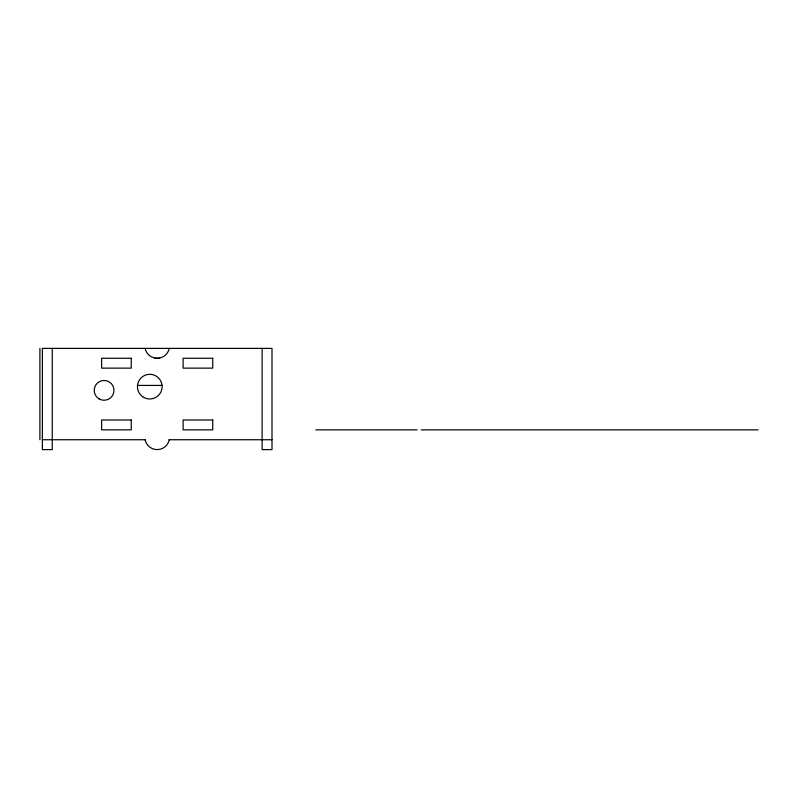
<?xml version="1.0" encoding="UTF-8"?>
<svg xmlns="http://www.w3.org/2000/svg" width="798" height="798" viewBox="0 0 798 798"><rect width="100%" height="100%" fill="white"/><g stroke="black" fill="none" stroke-linecap="round" stroke-linejoin="round"><path stroke-width="1.2" d="M154.712 358.262L159.65 358.262M137.436 385.424L162.124 385.424M315.878 429.863L417.115 429.863M421.254 429.863L758.1 429.863M42.374 439.738L145.406 439.738M168.996 439.738L271.998 439.738M262.123 348.387L262.123 449.613L271.998 449.613L271.998 348.387L42.374 348.387L42.374 449.613L52.249 449.613L52.249 348.387M39.9 348.387L39.9 439.738M169.276 439.738A12.349 12.349 0 0 1 145.086 439.738M169.276 348.387A12.349 12.349 0 0 1 145.086 348.387M131.261 358.262L101.625 358.262L101.625 368.137L131.261 368.137L131.261 358.262M212.737 358.262L183.111 358.262L183.111 368.137L212.737 368.137L212.737 358.262M131.261 419.987L101.625 419.987L101.625 429.863L131.261 429.863L131.261 419.987M212.737 419.987L183.111 419.987L183.111 429.863L212.737 429.863L212.737 419.987M99.161 398.91A9.875 9.875 0 0 0 113.974 390.362A9.875 9.875 0 0 0 99.161 381.803A9.875 9.875 0 0 0 99.161 398.91M142.672 396.746A12.349 12.349 0 0 0 162.074 387.768A12.349 12.349 0 0 0 144.588 375.449A12.349 12.349 0 0 0 142.672 396.746"/></g></svg>
